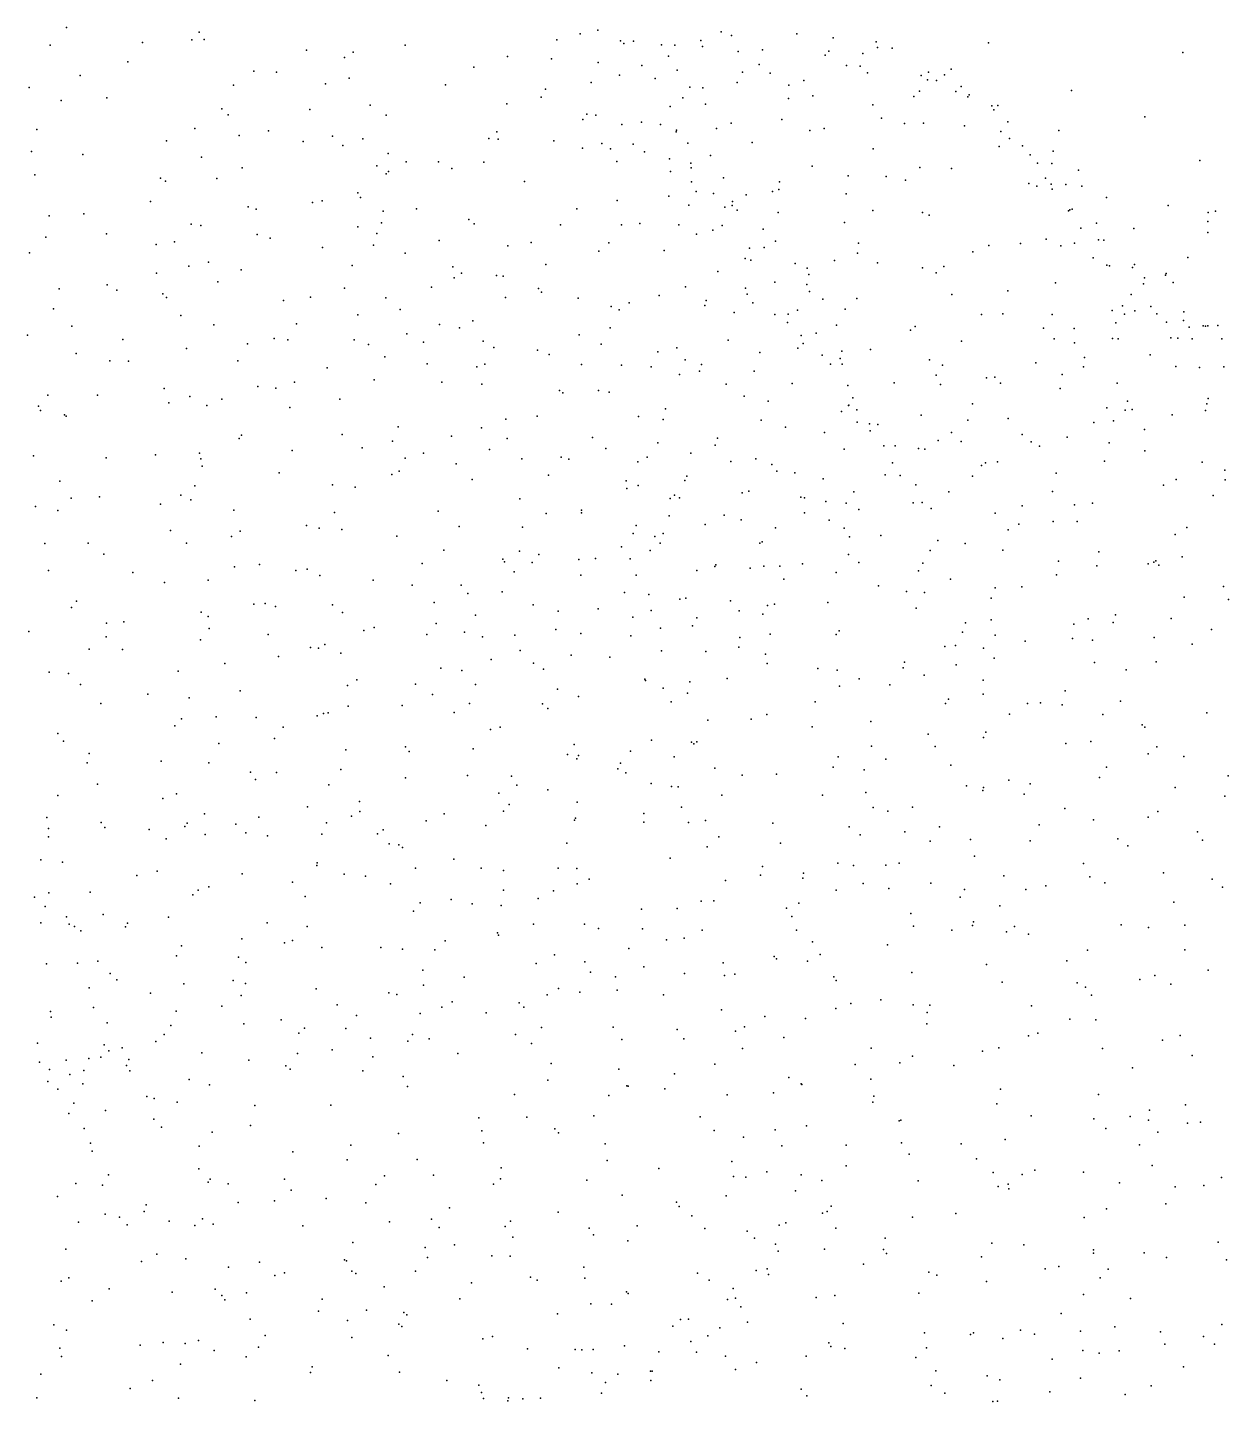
# Model space of a CAD drawing. Header units: metres. Extents: x -24.3 to 24.3, y -27.7 to 27.7.
# Drawn here: x 8.91 to 11.931, y 0.012 to 3.469 of the extents above; entities that cross this region are included whole.
import ezdxf

# ---------------------------------------------------------------- set-up
doc = ezdxf.new("R2010")
doc.units = ezdxf.units.M

msp = doc.modelspace()

# ---------------------------------------------------------------- linework, layer by layer
for p in [(9.0085, 3.4688, 23.8176), (9.3415, 3.4573, 23.8772), (10.3448, 3.4619, 22.313), (10.6551, 3.4575, 21.9099), (8.9672, 3.4247, 18.6497), (9.1992, 3.4306, 23.8299), (9.3232, 3.4379, 18.837), (9.3543, 3.4386, 2.5086), (9.8601, 3.4245, 19.1434), (10.242, 3.438, 19.3801), (10.3, 3.4525, 23.5214), (10.4022, 3.4354, 22.1522), (10.41, 3.4289, 22.5141), (10.4343, 3.4345, 22.6683), (10.5054, 3.4252, -22.1053), (10.5389, 3.4239, 22.0142), (10.604, 3.4358, 20.3257), (10.6811, 3.4488, 20.4571), (10.8453, 3.4525, 21.1564), (10.9369, 3.4425, 21.2539), (11.0452, 3.4326, 21.3661), (11.3275, 3.4302, 0.7086), (9.6121, 3.4119, 23.9344), (9.7078, 3.3934, 0.8909), (9.7296, 3.4064, 19.0734), (10.1179, 3.3962, 23.7776), (10.2283, 3.3902, 23.6385), (10.5225, 3.3969, 19.8653), (10.608, 3.4213, 2.7792), (10.6979, 3.4086, -21.7514), (10.7592, 3.4123, 20.5781), (10.917, 3.3991, 20.9092), (10.9257, 3.4094, 19.4562), (11.0113, 3.4032, 21.1395), (11.0486, 3.4181, 2.8859), (11.0854, 3.4166, 21.8044), (11.8163, 3.4058, 0.4346), (9.1628, 3.3821, -23.4994), (9.4793, 3.3591, 23.8883), (9.5361, 3.3568, 18.9443), (10.0328, 3.3691, 19.2263), (10.3455, 3.3809, 23.3524), (10.4558, 3.3729, 22.3052), (10.5441, 3.361, 19.985), (10.7084, 3.3562, 20.33), (10.751, 3.3757, -18.3101), (10.7784, 3.3539, 20.4397), (10.9706, 3.3733, 21.9768), (11.0046, 3.3717, 20.6697), (11.0233, 3.3547, 20.5153), (11.1768, 3.356, 21.3207), (11.2334, 3.3636, 21.6426), (9.0422, 3.3478, 18.3414), (9.428, 3.3238, 18.5007), (9.6597, 3.3267, -23.0362), (9.7193, 3.3414, 23.9429), (9.9619, 3.3241, 23.9284), (10.3279, 3.33, 23.59), (10.3992, 3.3488, 23.1566), (10.4894, 3.3403, 22.5185), (10.5761, 3.319, 20.1441), (10.6952, 3.3302, 22.121), (10.8255, 3.3239, 2.8227), (10.8631, 3.3355, 22.0837), (11.1585, 3.3478, 20.791), (11.1746, 3.3369, 21.1639), (11.1969, 3.335, 20.6211), (11.2172, 3.3497, 21.4532), (11.2593, 3.3206, 20.8607), (8.9143, 3.3181, 23.7643), (8.9951, 3.2854, 18.6425), (9.1096, 3.2916, 23.7614), (10.2024, 3.2934, 23.8314), (10.2128, 3.3133, 19.3021), (10.5583, 3.2919, 22.4041), (10.6089, 3.3167, 22.2305), (10.8245, 3.2898, -20.9785), (10.8857, 3.2966, 20.3438), (11.1398, 3.2954, 20.4129), (11.1541, 3.3086, 21.9184), (11.2452, 3.3081, 21.8414), (11.2754, 3.2941, 21.2599), (11.2787, 3.299, 21.0345), (11.5367, 3.3103, 19.6177), (9.3988, 3.2645, 23.84), (9.62, 3.2627, 23.9002), (9.7725, 3.2735, 2.5378), (10.116, 3.2764, 2.643), (10.3176, 3.2506, 23.7859), (10.5269, 3.2702, 22.7711), (10.6161, 3.2757, -19.5515), (11.0366, 3.274, 20.3315), (11.3359, 3.2717, 20.6597), (11.3412, 3.2615, 20.5305), (11.3508, 3.2725, 20.779), (9.4152, 3.249, 18.8222), (9.8123, 3.2481, 19.0246), (10.307, 3.2375, 19.3999), (10.3396, 3.2484, 18.9147), (10.4053, 3.2249, 23.4132), (10.4551, 3.2302, 19.6271), (10.5022, 3.2244, 22.9801), (10.6433, 3.2149, 22.5058), (10.6802, 3.2278, 20.1543), (10.8079, 3.2375, 20.2406), (10.914, 3.2149, 22.2111), (11.0583, 3.2409, 22.1176), (11.1165, 3.227, 19.3581), (11.1638, 3.2285, 20.2799), (11.2677, 3.2213, 20.3397), (11.3763, 3.2318, 21.0157), (11.7213, 3.2444, 3.2608), (8.9339, 3.2121, 23.7143), (9.2596, 3.184, 18.7356), (9.3311, 3.2147, 2.3705), (9.4424, 3.1971, 0.6823), (9.5167, 3.2091, 23.8572), (9.6034, 3.1823, 2.4353), (9.6775, 3.1954, 18.9299), (9.754, 3.1886, 18.6142), (10.071, 3.1893, 19.1687), (10.0907, 3.2064, -22.6269), (10.0943, 3.1882, 23.9851), (10.2343, 3.1839, 19.2873), (10.5422, 3.2063, 2.7379), (10.5424, 3.2105, 19.9062), (10.878, 3.2095, 19.2162), (11.3584, 3.2075, 20.4235), (11.3805, 3.1898, 21.1709), (11.5047, 3.2094, -18.0626), (8.9203, 3.1564, -23.8383), (9.0493, 3.1493, 23.7254), (9.7035, 3.1716, 23.9225), (9.8174, 3.152, 23.9843), (10.3061, 3.1654, 2.6558), (10.355, 3.1767, 0.8461), (10.3769, 3.1634, 23.9083), (10.4334, 3.1752, 23.5877), (10.4624, 3.1562, 23.817), (10.5709, 3.1779, -19.1995), (10.628, 3.1464, 22.7028), (10.7329, 3.1796, 22.4186), (11.0377, 3.1639, 20.1837), (11.3544, 3.1691, 21.8765), (11.4135, 3.1712, 21.3563), (11.4324, 3.1485, 21.6862), (11.4905, 3.158, 20.8427), (9.3477, 3.1426, -7.7976), (9.4504, 3.1156, -7.2567), (9.7889, 3.1205, -7.6604), (9.8628, 3.1311, 18.9824), (9.9441, 3.131, 2.5267), (9.9776, 3.1138, 19.0425), (10.0577, 3.1303, 24.1146), (10.3924, 3.1315, 19.5044), (10.525, 3.1382, 23.4988), (10.5789, 3.1273, 22.9639), (10.5798, 3.1159, 23.8004), (10.8844, 3.1201, 20.1091), (11.1553, 3.1164, 20.1418), (11.2348, 3.1137, 22.0845), (11.4513, 3.1272, 21.5427), (11.487, 3.1265, 20.9851), (11.859, 3.1342, -18.0562), (8.9282, 3.098, -6.591), (9.2443, 3.0899, -8.1625), (9.2576, 3.0825, -6.9762), (9.3862, 3.0888, 18.7411), (9.8127, 3.1004, -8.3045), (9.8179, 3.1067, -7.9946), (10.1602, 3.0817, 24.2438), (10.5276, 3.1064, 23.9185), (10.5801, 3.0804, 23.1143), (10.6608, 3.0904, -21.7976), (10.8018, 3.0809, 22.4548), (10.975, 3.0952, -18.1795), (11.0703, 3.0941, 22.224), (11.1186, 3.0845, 2.8812), (11.471, 3.0899, 0.4579), (11.5543, 3.1099, 20.6611), (9.7409, 3.0527, 24.0284), (10.5237, 3.0446, 24.1145), (10.5919, 3.0562, 24.0089), (10.6358, 3.0508, 19.9807), (10.7178, 3.0476, 22.7035), (10.7844, 3.0563, 20.0416), (10.8002, 3.0614, -20.5297), (10.9698, 3.0502, 20.0478), (11.4288, 3.076, 3.0241), (11.4496, 3.0696, 21.834), (11.4851, 3.0746, 21.3634), (11.4878, 3.0623, 21.1775), (11.5223, 3.074, 20.3005), (11.5623, 3.0692, 20.9013), (9.2198, 3.0307, -6.5328), (9.4656, 3.0179, -8.4514), (9.4853, 3.0121, -6.743), (9.6273, 3.0287, 18.8043), (9.6516, 3.0325, -23.078), (9.7476, 3.041, 18.8703), (9.8885, 3.0126, 24.2503), (10.2923, 3.0124, 19.3151), (10.3937, 3.0335, 24.2799), (10.5742, 3.0214, 19.8827), (10.6646, 3.0164, 22.9806), (10.6824, 3.021, 2.7518), (10.684, 3.0309, 23.5842), (10.6957, 3.0094, 23.8744), (11.037, 3.0087, 22.3124), (11.5288, 3.0074, 21.6494), (11.5325, 3.01, 21.4765), (11.538, 3.0118, 19.3317), (11.6247, 3.0411, 20.5581), (11.7798, 3.0209, 19.382), (8.9648, 2.9951, 18.6247), (9.052, 3.0004, 0.2517), (9.3218, 2.9737, 18.5299), (9.801, 2.9771, 0.6833), (9.8052, 3.0066, -7.1162), (10.0201, 2.9855, 18.9772), (10.0335, 2.975, 24.3597), (10.4503, 2.9753, 19.5664), (10.7985, 3.0035, 22.5715), (10.9652, 2.9779, 22.419), (11.1614, 3.0031, 20.0142), (11.1782, 2.9969, 22.2132), (11.5997, 2.9769, 21.0355), (11.8795, 2.9805, 13.2233), (11.8804, 3.0034, 3.3275), (11.8984, 3.0069, 0.1102), (8.9565, 2.9409, 1.958), (9.109, 2.9499, 23.7273), (9.3464, 2.9705, 18.6819), (9.488, 2.9478, 2.3142), (9.5209, 2.9386, 18.6994), (9.741, 2.9676, 2.4028), (9.7891, 2.9503, 24.2178), (10.2512, 2.9723, -22.4208), (10.4046, 2.9723, 2.6211), (10.549, 2.9721, 24.219), (10.5931, 2.9489, -18.8153), (10.6338, 2.9587, -19.566), (10.6577, 2.9707, -18.4948), (10.7604, 2.9611, 22.8258), (11.5597, 2.9638, 21.2326), (11.6935, 2.9627, 20.4853), (11.8794, 2.9527, 12.7746), (9.2336, 2.9226, 23.7718), (9.2798, 2.9295, 2.2208), (9.6518, 2.9152, 24.0722), (9.7806, 2.9212, 18.6665), (9.9456, 2.9332, -22.7273), (10.1183, 2.9194, -7.2009), (10.1773, 2.9281, 2.5291), (10.3475, 2.9064, 19.3614), (10.3726, 2.9268, 24.3903), (10.5119, 2.9079, 19.7065), (10.7263, 2.9137, 18.9711), (10.7629, 2.9154, 23.9415), (10.792, 2.9312, 23.8041), (11.0004, 2.9261, 19.9637), (11.2882, 2.9042, 20.0001), (11.3282, 2.9203, 22.1456), (11.4078, 2.9256, 20.0714), (11.4731, 2.9362, 21.9522), (11.5093, 2.9191, 20.1329), (11.5442, 2.9266, 21.8438), (11.6045, 2.9349, 20.2524), (11.6182, 2.9334, 3.1059), (8.9152, 2.9018, 23.6654), (9.3657, 2.8787, 23.8203), (9.7272, 2.8701, 18.7035), (9.8602, 2.9007, 18.7802), (10.2142, 2.8728, -7.6118), (10.7156, 2.888, 19.9125), (10.7294, 2.8833, 23.0941), (10.8412, 2.8752, 23.5783), (10.9399, 2.8825, 22.5096), (10.9977, 2.9007, 19.0293), (11.0488, 2.8767, 22.3969), (11.5907, 2.8895, -18.051), (11.6256, 2.8707, 21.5072), (11.6317, 2.8691, 21.3477), (11.6952, 2.8728, 13.0624), (11.8293, 2.8905, 12.5194), (9.2345, 2.8505, -23.5039), (9.3161, 2.868, -6.0873), (9.4475, 2.8588, 0.4882), (9.9798, 2.8666, 18.8282), (9.9831, 2.8389, 2.4346), (10.0018, 2.8504, 24.4635), (10.0899, 2.8451, -6.9115), (10.1063, 2.843, -8.2909), (10.6469, 2.8551, 0.6247), (10.8713, 2.863, 19.9346), (10.8753, 2.8474, 22.6391), (11.162, 2.8641, 19.9437), (11.1962, 2.8516, 22.3015), (11.2156, 2.8676, 19.0637), (11.6901, 2.8646, 13.3911), (11.7203, 2.8387, 19.1695), (11.7728, 2.846, 20.8753), (11.7747, 2.8497, 20.5284), (8.9897, 2.8115, 23.698), (9.1101, 2.8212, 18.624), (9.1352, 2.8078, 23.7475), (9.3887, 2.8288, 18.6116), (9.7072, 2.8128, -6.3609), (9.926, 2.8157, 18.7271), (10.1958, 2.8122, 19), (10.2033, 2.803, 24.5179), (10.5657, 2.8164, 24.3609), (10.7163, 2.8127, 24.191), (10.7904, 2.828, 23.232), (10.8705, 2.822, 23.8473), (10.8775, 2.8046, 23.4448), (11.3763, 2.8064, 22.187), (11.4962, 2.8268, 22.0427), (11.7172, 2.8239, 21.0582), (11.7926, 2.8272, 20.7143), (9.2508, 2.7985, -8.6298), (9.2595, 2.7892, 18.6099), (9.5537, 2.7821, 18.5816), (9.6219, 2.7905, 24.1899), (9.8112, 2.7886, 18.6622), (10.1125, 2.7894, 18.8933), (10.295, 2.7881, 19.1549), (10.3781, 2.7666, 24.5283), (10.4237, 2.7757, 19.4671), (10.4995, 2.7948, 19.641), (10.6137, 2.7692, 19.833), (10.6173, 2.7817, -19.069), (10.7203, 2.7982, -20.0076), (10.7344, 2.7763, -21.4127), (10.9108, 2.785, 23.6485), (10.9967, 2.7873, 19.9062), (11.2352, 2.7967, 0.41), (11.6652, 2.7687, 13.6468), (11.6864, 2.797, 21.211), (11.7361, 2.7671, 20.2831), (8.9757, 2.7613, 18.6276), (9.2956, 2.7444, 2.0995), (9.7414, 2.7461, 2.3236), (9.848, 2.7596, 24.457), (10.3984, 2.7583, -7.1501), (10.6879, 2.7515, 24.3129), (10.7905, 2.7465, -20.9601), (10.8238, 2.7472, 23.0266), (10.8475, 2.7577, 24.0416), (10.9669, 2.7601, 22.5734), (11.3104, 2.7464, 22.2914), (11.3641, 2.7488, 19.949), (11.4879, 2.747, 22.1569), (11.6384, 2.7572, 12.4016), (11.6702, 2.7473, 21.8908), (11.6961, 2.7557, 21.5619), (11.7512, 2.7483, 21.3669), (11.8179, 2.7314, 21.1759), (11.8188, 2.7533, 20.4076), (9.0217, 2.7177, 0.0875), (9.3784, 2.7204, 23.8968), (9.5871, 2.7236, -8.8226), (9.8643, 2.6979, 18.6844), (9.9462, 2.7218, 18.6302), (9.9969, 2.7129, -8.5645), (10.0302, 2.7305, 24.5577), (10.3759, 2.7134, 19.281), (10.8219, 2.727, 19.8892), (10.8942, 2.6999, 23.2972), (10.9456, 2.7199, 23.5063), (11.1317, 2.7071, 22.4556), (11.1432, 2.7166, 19.8805), (11.4663, 2.7127, 12.9194), (11.543, 2.7117, 20.0249), (11.6483, 2.7254, 22.041), (11.7753, 2.7276, 21.9682), (11.8327, 2.715, 21.6212), (11.8675, 2.7179, 20.6105), (11.8733, 2.7171, 21.3203), (11.8792, 2.7179, 22.1047), (11.9048, 2.7192, 21.911), (8.91, 2.6951, 23.6811), (9.1496, 2.6842, 23.7625), (9.4634, 2.6727, 18.533), (9.5304, 2.6864, -5.8054), (9.5648, 2.6826, 24.174), (9.7315, 2.6829, 18.5258), (9.7682, 2.6713, -6.0313), (9.9065, 2.677, 24.5307), (10.056, 2.6799, 18.6717), (10.0829, 2.6637, -22.4745), (10.2981, 2.6952, 18.8006), (10.3531, 2.6721, 19.1467), (10.5439, 2.6631, 19.6942), (10.6731, 2.6824, -18.6531), (10.8481, 2.6621, 0.4687), (10.8563, 2.6939, 23.1498), (10.8613, 2.674, 18.8733), (11.2601, 2.6793, 22.3873), (11.4931, 2.6858, 3.0283), (11.5438, 2.6754, 12.2132), (11.6396, 2.6862, 0.1323), (11.6539, 2.6854, 22.2536), (11.7861, 2.688, 22.2952), (11.8041, 2.6871, 19.0085), (11.8402, 2.6857, 11.723), (11.9143, 2.6857, 20.92), (9.0328, 2.6484, 23.7268), (9.117, 2.6303, 18.593), (9.1645, 2.629, -5.1778), (9.3102, 2.6614, 18.5631), (9.4393, 2.6303, 18.559), (9.8091, 2.6401, 24.4729), (10.1931, 2.6572, -6.4083), (10.2226, 2.6457, 18.8353), (10.4955, 2.6524, 19.5834), (10.5649, 2.6331, -7.4271), (10.7528, 2.6513, 24.2579), (10.9091, 2.6443, 22.8908), (10.9549, 2.6358, 22.7581), (10.9584, 2.6548, 23.7348), (11.0309, 2.6583, 19.8641), (11.1791, 2.6323, 18.9261), (11.5693, 2.6387, 11.9062), (11.7342, 2.6454, 22.4045), (9.6636, 2.6128, 24.3552), (9.9153, 2.623, 0.5426), (10.0407, 2.6153, -6.1437), (10.0607, 2.6219, 24.6034), (10.3034, 2.6208, 2.4598), (10.4045, 2.6192, -7.9102), (10.4788, 2.6148, -6.6049), (10.5501, 2.5962, 24.4823), (10.601, 2.6046, -6.8874), (10.6057, 2.6211, 2.5684), (10.7382, 2.6038, 19.8143), (10.9302, 2.6215, 24.0005), (10.9599, 2.6221, 2.7346), (11.1964, 2.5937, 19.8502), (11.212, 2.6189, 22.4782), (11.447, 2.6248, 22.3716), (11.5128, 2.596, 13.7792), (11.5666, 2.6155, 22.4339), (11.7991, 2.6163, 22.517), (11.8587, 2.6134, 20.3704), (11.92, 2.6149, 22.5475), (9.2541, 2.5604, 23.8102), (9.4896, 2.5654, -5.4828), (9.5352, 2.5615, 24.2014), (9.5818, 2.5765, 18.4147), (9.7822, 2.5826, 18.4268), (9.9528, 2.5763, 18.4403), (10.0527, 2.5718, 18.5154), (10.668, 2.5715, 18.7948), (10.8336, 2.573, 24.1659), (10.9734, 2.5685, 23.8584), (11.0903, 2.5747, 22.6066), (11.2072, 2.5705, 13.0776), (11.3224, 2.5875, 13.6116), (11.3433, 2.5893, 19.8729), (11.3577, 2.5737, 22.4511), (11.5078, 2.5604, 19.9317), (11.6512, 2.5741, 22.5409), (8.9609, 2.5435, 18.5983), (9.0861, 2.5441, 23.7548), (9.2653, 2.5242, -23.3815), (9.3185, 2.5401, 1.9614), (9.399, 2.5339, 18.4231), (9.6957, 2.5338, 18.3477), (10.2487, 2.5552, 24.6249), (10.2569, 2.5499, 18.7618), (10.3464, 2.5555, 19.0244), (10.3736, 2.5516, 19.1421), (10.7127, 2.5415, 24.3528), (10.7736, 2.5285, -20.6831), (10.986, 2.5371, 22.8735), (11.6775, 2.5283, 11.5539), (11.8807, 2.5354, 22.6712), (8.9374, 2.516, -8.8268), (8.9424, 2.5053, 23.7105), (9.003, 2.4947, 18.4617), (9.0076, 2.4907, 1.5735), (9.3611, 2.5177, 23.9512), (9.5697, 2.5127, 2.1258), (10.1924, 2.491, 18.5374), (10.4474, 2.4904, 24.5733), (10.5155, 2.5098, 19.5389), (10.9581, 2.5027, 24.0195), (10.9754, 2.5178, 19.8055), (10.9764, 2.5185, 23.1303), (10.9962, 2.5068, 13.4133), (11.1586, 2.4935, 22.6821), (11.2872, 2.5219, 12.2658), (11.6251, 2.512, -18.158), (11.6711, 2.5061, 14.0849), (11.6893, 2.5077, 22.6747), (11.7897, 2.4946, 20.1191), (11.8732, 2.5051, 20.3136), (11.8773, 2.522, 11.4035), (9.8427, 2.4645, 18.2919), (10.0519, 2.4617, 18.3669), (10.1134, 2.4832, 24.6237), (10.5092, 2.4823, -21.709), (10.7554, 2.4805, 19.7535), (10.8169, 2.4637, 24.2486), (10.9974, 2.4761, 13.1361), (11.0283, 2.4721, 23.6491), (11.0301, 2.4544, 23.3285), (11.0495, 2.4699, 12.8339), (11.2753, 2.481, 22.5953), (11.377, 2.4853, 11.6698), (11.5929, 2.4749, 3.0356), (11.6425, 2.4791, 19.9663), (11.7202, 2.4571, 18.8903), (9.4425, 2.4344, -23.0029), (9.4486, 2.4429, 24.1049), (9.7019, 2.4449, 24.4551), (9.8283, 2.4281, 24.5501), (9.9768, 2.4408, 2.2901), (10.1168, 2.4347, -5.8893), (10.3316, 2.4372, 18.7005), (10.4957, 2.4237, 19.3626), (10.6463, 2.4358, 19.6942), (10.9154, 2.4496, 18.7642), (11.2012, 2.4297, 19.7656), (11.2344, 2.4503, 13.8585), (11.2591, 2.4271, 0.2094), (11.4122, 2.4451, 22.6694), (11.4351, 2.4265, 18.8705), (11.5253, 2.4384, 22.7101), (11.6312, 2.4242, 22.7621), (8.9253, 2.391, 1.3527), (9.108, 2.3861, 18.489), (9.232, 2.3935, 23.8197), (9.3426, 2.3975, 18.3656), (9.5756, 2.4047, 24.288), (9.7522, 2.4109, 18.2248), (9.906, 2.3976, -8.6843), (10.0721, 2.4074, -22.25), (10.253, 2.3882, 18.4557), (10.3654, 2.4099, 24.6206), (10.4693, 2.3879, 0.4481), (10.5791, 2.3975, -7.7447), (10.6404, 2.4184, 24.441), (10.9648, 2.4079, 12.596), (11.0643, 2.4163, 22.9629), (11.0925, 2.4165, 12.0958), (11.1517, 2.4094, 22.829), (11.1674, 2.4076, 11.784), (11.4557, 2.4155, 19.832), (11.7213, 2.404, 11.2285), (9.3458, 2.3836, 23.9603), (9.3495, 2.3652, -4.997), (9.8447, 2.3528, 0.4028), (9.8598, 2.3849, -5.5885), (9.9885, 2.3711, 18.1892), (10.1536, 2.3839, 18.2978), (10.2721, 2.3828, 2.3645), (10.4452, 2.3763, 19.0477), (10.6794, 2.3772, -21.1239), (10.7425, 2.3836, 13.2758), (10.783, 2.3693, 13.0337), (10.7954, 2.3527, 24.291), (11.0865, 2.3732, 23.5373), (11.3101, 2.3669, 11.37), (11.3201, 2.3738, 22.7396), (11.35, 2.3758, 19.7783), (11.6192, 2.3774, 19.8931), (11.8649, 2.3752, 3.1521), (11.9224, 2.3552, 20.2249), (8.9916, 2.3276, 18.4956), (9.5435, 2.3484, 18.2159), (9.6775, 2.3185, 24.4117), (9.8269, 2.3439, 18.1575), (10.0291, 2.3319, 24.6232), (10.2211, 2.3422, 24.6266), (10.4162, 2.3287, -5.9786), (10.446, 2.3166, 18.8586), (10.5641, 2.3289, 19.4405), (10.5685, 2.3402, -21.4501), (10.8407, 2.3483, -6.5791), (10.9114, 2.3335, 2.5912), (11.068, 2.3438, 23.7159), (11.1054, 2.3419, 23.2852), (11.1451, 2.3182, 2.7119), (11.2875, 2.3401, 14.1023), (11.4979, 2.3474, 22.8025), (11.7678, 2.3177, 22.899), (11.8, 2.3317, 20.0186), (11.9231, 2.3304, 22.9206), (9.0198, 2.2847, -4.3996), (9.0913, 2.2884, 18.4737), (9.296, 2.2924, 23.8747), (9.331, 2.3154, 18.5126), (9.734, 2.3122, 2.0974), (10.1489, 2.2831, 18.2021), (10.4178, 2.3091, 24.5748), (10.5268, 2.2839, 19.1963), (10.5374, 2.2922, 24.5109), (10.5503, 2.2858, 13.1369), (10.7078, 2.2982, 12.6697), (10.7247, 2.3022, 19.5866), (10.8554, 2.2868, 0.3039), (10.8648, 2.2853, -6.2845), (10.9888, 2.3008, 23.9726), (11.2276, 2.3009, 22.8863), (11.4891, 2.3013, 11.0702), (11.8932, 2.2916, 20.0898), (8.9301, 2.264, 23.7331), (8.9867, 2.2539, -23.5962), (9.2444, 2.2699, 1.6332), (9.3206, 2.2809, 18.3059), (9.4291, 2.2547, 18.2314), (9.6826, 2.249, -5.2288), (9.943, 2.2516, 18.6321), (10.3034, 2.2543, 18.336), (10.3039, 2.2478, 24.6012), (10.8646, 2.2478, 24.2004), (10.9181, 2.2766, 19.6263), (10.9698, 2.2724, 11.6604), (11.0014, 2.256, 14.0905), (11.1385, 2.2729, 23.469), (11.1608, 2.2736, 23.1354), (11.1834, 2.2583, 19.6499), (11.412, 2.2658, 22.8808), (11.5437, 2.2683, 19.775), (11.5893, 2.2723, 14.2127), (9.6123, 2.2162, 24.3276), (9.9958, 2.2135, 18.0895), (10.2152, 2.2457, -21.9278), (10.4409, 2.2161, 18.7277), (10.5242, 2.2403, 12.8669), (10.6152, 2.2183, 19.3009), (10.6623, 2.2423, 13.8317), (10.7054, 2.2305, -20.754), (10.9266, 2.229, -18.643), (11.3446, 2.2466, 19.6911), (11.4036, 2.2191, 18.7553), (11.4904, 2.2262, 10.8521), (11.5506, 2.2262, 22.9254), (9.2701, 2.203, 0.0355), (9.4232, 2.1882, 24.037), (9.4447, 2.2016, -9.0096), (9.6435, 2.2088, -22.5153), (9.7012, 2.2062, 18.0822), (9.8394, 2.1887, 24.5059), (10.1552, 2.2116, 18.6825), (10.4338, 2.1959, 13.7114), (10.4882, 2.1881, 12.5666), (10.5096, 2.1955, 18.8555), (10.7922, 2.21, 19.4459), (10.9643, 2.2089, 11.3752), (10.9782, 2.1874, 19.445), (11.0567, 2.1908, -6.7495), (11.1999, 2.178, 23.3145), (11.3774, 2.2053, 22.9902), (11.7972, 2.1935, 19.911), (11.8267, 2.2107, 22.9851), (8.9536, 2.1705, 1.1366), (9.0623, 2.1715, 18.351), (9.1023, 2.1437, 23.7995), (9.3099, 2.1714, 18.2355), (9.9571, 2.1537, 24.5694), (10.148, 2.1515, 13.5243), (10.4048, 2.1624, 24.5498), (10.4768, 2.1534, 18.544), (10.5014, 2.1716, 18.7275), (10.7522, 2.1718, 19.3223), (10.7582, 2.1752, 11.752), (11.1806, 2.1532, 23.5162), (11.2688, 2.1704, 23.1123), (11.3635, 2.1538, 19.6063), (11.605, 2.1496, 19.7285), (9.4307, 2.1121, 1.698), (9.494, 2.1174, 18.1133), (9.9029, 2.12, 18.0145), (10.1055, 2.1316, 24.6001), (10.1097, 2.1244, 2.2197), (10.1797, 2.1231, 13.0698), (10.1962, 2.1426, 18.1342), (10.2973, 2.13, 12.7425), (10.3387, 2.133, 18.2616), (10.4263, 2.1319, 18.3938), (10.6395, 2.113, -5.8022), (10.6414, 2.1173, 19.1113), (10.7284, 2.1086, 24.3268), (10.7627, 2.1133, 11.4488), (10.8024, 2.1135, 18.6849), (10.8598, 2.1197, 2.4777), (10.9755, 2.1428, -7.1001), (11.0017, 2.1226, 10.8711), (11.1621, 2.1214, 19.4291), (11.5034, 2.1262, 22.9862), (11.6006, 2.1142, 18.717), (11.7292, 2.1192, 19.7952), (11.7439, 2.1235, 23.0231), (11.7488, 2.1267, -0.2285), (11.7565, 2.1161, 10.8483), (11.815, 2.1371, 14.3593), (8.963, 2.1029, 18.3302), (9.1754, 2.0978, 1.3476), (9.3649, 2.0782, 18.1554), (9.5854, 2.103, 24.2619), (9.6137, 2.1063, 0.1925), (9.6456, 2.09, 18.0304), (9.7799, 2.0784, 18.0063), (10.1341, 2.0992, -5.459), (10.3017, 2.0906, 0.3177), (10.4414, 2.0911, 12.2968), (10.5935, 2.1031, 24.4436), (10.8131, 2.081, 24.2369), (10.9444, 2.0981, 24.089), (11.1515, 2.1022, -6.3616), (11.2317, 2.0811, 14.2517), (11.4991, 2.0922, 19.6246), (9.255, 2.0727, 23.8752), (9.8775, 2.066, 24.5046), (10.0009, 2.066, 13.2038), (10.0182, 2.0446, 24.5405), (10.1042, 2.0491, 18.0405), (10.4116, 2.0472, -21.4014), (10.4729, 2.042, 12.0686), (11.0508, 2.0644, 18.6603), (11.1215, 2.0502, 23.7658), (11.1664, 2.047, 23.6376), (11.3447, 2.059, -18.401), (11.4114, 2.0617, 19.5378), (11.9187, 2.0622, 19.9293), (9.0207, 2.0097, 18.2603), (9.0332, 2.0257, -23.1383), (9.4792, 2.0177, -4.7445), (9.5083, 2.0196, 24.114), (9.5338, 2.012, 18.0644), (9.6773, 2.0166, -5.043), (9.9328, 2.0219, -21.9831), (10.1825, 2.016, 24.5445), (10.3457, 2.0063, 24.5182), (10.551, 2.0305, 18.6866), (10.5659, 2.0331, 2.3339), (10.6788, 2.0264, -20.4876), (10.7721, 2.0143, -7.5698), (10.7889, 2.0184, -19.0562), (10.9236, 2.0225, 19.1544), (11.1456, 2.0077, 19.2444), (11.3343, 2.0335, 19.4429), (11.8199, 2.0356, 19.8149), (11.9315, 2.0297, 23.0856), (9.1089, 1.9705, 18.473), (9.1523, 1.9737, -9.1051), (9.3471, 1.9978, 23.9418), (9.3643, 1.9871, 18.5143), (9.7026, 1.9971, 24.3613), (10.0373, 1.9905, -8.4603), (10.245, 2.0003, 13.9716), (10.4328, 1.9856, 18.298), (10.479, 2.002, 18.6777), (10.5936, 1.9833, 18.8734), (10.7008, 2.0016, 19), (10.7597, 1.9931, 11.0883), (11.2702, 1.9709, 19.2726), (11.3344, 1.9787, 23.1863), (11.5788, 1.9815, 10.5882), (11.6414, 1.9721, 19.6229), (11.6469, 1.9911, 14.4015), (11.7876, 1.982, 2.9603), (8.9136, 1.9491, -9.2834), (9.1082, 1.9362, 18.1985), (9.3668, 1.9568, 1.4474), (9.5156, 1.9417, -22.3157), (9.7562, 1.9515, 13.36), (9.7819, 1.9591, 1.8785), (9.9143, 1.9421, 18.6025), (9.938, 1.9695, 12.9975), (10.0091, 1.9477, 17.9933), (10.1363, 1.9404, -21.6649), (10.2389, 1.9541, 18.1034), (10.3018, 1.9441, 2.217), (10.4277, 1.9384, 24.4585), (10.5029, 1.958, 11.7484), (10.5828, 1.9638, 11.5293), (10.7787, 1.9427, -19.3457), (10.9442, 1.9421, 19.0649), (10.9521, 1.9512, 24.0628), (11.2621, 1.9473, 23.4309), (11.3448, 1.9404, 10.3912), (11.5422, 1.9674, 19.5522), (11.8884, 1.9547, 18.5699), (9.0654, 1.9052, -4.0725), (9.1489, 1.9043, 23.8264), (9.3452, 1.9279, 18.1324), (9.6224, 1.909, 13.5302), (9.6425, 1.9075, -8.7835), (9.6581, 1.9168, 18.5609), (10.0549, 1.9355, 12.635), (10.1497, 1.9018, 18.0216), (10.6995, 1.9099, 18.8756), (10.7022, 1.9342, -20.1286), (11.2182, 1.9115, 19.1467), (11.245, 1.9141, 2.6015), (11.3153, 1.9073, 23.322), (11.4203, 1.9248, 19.3542), (11.5394, 1.9314, 23.075), (11.5891, 1.9274, 2.8273), (11.7441, 1.9344, 19.6844), (11.84, 1.9173, 19.76), (9.4065, 1.8689, 23.9724), (9.5416, 1.8866, 24.0709), (9.6982, 1.8948, 24.2863), (10.0762, 1.8789, 0.2088), (10.1833, 1.8695, 12.2795), (10.2776, 1.8896, 24.4652), (10.3748, 1.8849, 11.9354), (10.5048, 1.9004, 18.4462), (10.6168, 1.8986, 11.249), (10.7665, 1.8921, 24.2453), (10.7709, 1.8684, 10.7116), (11.1161, 1.8723, 10.3025), (11.3421, 1.8823, 19.219), (11.594, 1.8715, 19.484), (11.7498, 1.8727, 23.0978), (8.9646, 1.8473, 18.1569), (9.013, 1.8436, -0.3417), (9.2889, 1.8493, 1.2426), (9.9496, 1.8568, 24.4343), (10.0031, 1.8515, -5.237), (10.2079, 1.8549, -8.2196), (10.8982, 1.8562, 18.6267), (10.9471, 1.8516, -7.2515), (11.1134, 1.8579, 14.3738), (11.1658, 1.8392, 23.7514), (11.246, 1.8656, 23.5513), (11.6744, 1.8525, -18.4007), (9.0435, 1.8157, -22.6925), (9.4447, 1.7999, 18.0864), (9.7148, 1.8135, 17.9939), (9.7385, 1.8277, 12.9535), (9.886, 1.817, 17.9673), (10.0368, 1.8159, 18.0041), (10.2438, 1.8045, 14.1622), (10.4628, 1.8295, 18.3141), (10.4646, 1.8263, 24.382), (10.5095, 1.8067, -20.8866), (10.5766, 1.8229, 18.6198), (10.6701, 1.8312, 10.9062), (10.9528, 1.8117, 18.945), (11.002, 1.8305, -5.8404), (11.0796, 1.815, 23.8693), (11.3142, 1.8269, 23.4247), (11.5204, 1.7997, 14.462), (9.0947, 1.768, 18.1378), (9.2125, 1.7912, 18.1247), (9.3168, 1.7826, -4.3483), (9.9291, 1.791, 14.0544), (10.022, 1.7678, 1.9099), (10.206, 1.7672, 18.077), (10.2965, 1.7861, 24.4053), (10.5293, 1.7725, 18.486), (10.5702, 1.7945, 24.3303), (10.8917, 1.7724, 10.2922), (11.2193, 1.7679, 23.634), (11.2271, 1.7789, 19.0423), (11.3142, 1.7916, -0.0939), (11.426, 1.7685, 19.2027), (11.4585, 1.7697, 2.6852), (11.513, 1.7649, 18.5866), (11.66, 1.7736, 10.4326), (9.2973, 1.7296, 18.5007), (9.3843, 1.7347, 13.6233), (9.4856, 1.7327, 23.9751), (9.6385, 1.7372, 24.0998), (9.6543, 1.743, 1.5947), (9.6665, 1.745, -21.9374), (9.717, 1.7613, 24.2042), (9.8526, 1.7627, 24.3059), (9.9832, 1.7458, 24.3713), (10.2188, 1.7553, 2.0388), (10.7305, 1.7288, 24.1982), (10.77, 1.7407, -19.7647), (11.3808, 1.7412, 23.3241), (11.6155, 1.7405, 19.4089), (11.8768, 1.7449, 19.6946), (9.2807, 1.7119, 23.858), (9.5535, 1.7085, 12.9569), (10.0752, 1.7029, 12.0834), (10.099, 1.7088, 24.3668), (10.6212, 1.7265, -20.5116), (10.8837, 1.7093, 18.8666), (11.0316, 1.7226, -18.9532), (11.3206, 1.6959, 23.4538), (11.7146, 1.7147, 2.8183), (11.7207, 1.7083, 19.5379), (8.9866, 1.6927, 18.1035), (9.0008, 1.6734, -3.7391), (9.3915, 1.6674, 23.905), (9.5311, 1.6804, 18.0672), (10.2852, 1.6647, 11.6107), (10.4795, 1.6761, 18.4073), (10.5808, 1.671, 14.3741), (10.5864, 1.6664, 24.2585), (10.5935, 1.6718, 18.6253), (11.0334, 1.6609, 23.9094), (11.1755, 1.6909, 23.7391), (11.1932, 1.6598, 18.936), (11.3149, 1.6826, -5.9577), (11.5225, 1.6679, 23.1795), (11.5849, 1.6724, 19.313), (9.0654, 1.6427, 23.7822), (9.7105, 1.6518, 12.5612), (9.8613, 1.6588, -8.4233), (9.8699, 1.6477, 12.2932), (10.0312, 1.6544, 18.0321), (10.2685, 1.6401, 18.1608), (10.2921, 1.6286, 24.3195), (10.2961, 1.6369, 14.2912), (10.4268, 1.6478, 24.2961), (10.5371, 1.6338, 18.5089), (10.9496, 1.6342, 23.9994), (11.0698, 1.6281, 18.8728), (11.7296, 1.6413, 18.5334), (11.751, 1.6591, -0.4409), (11.8188, 1.6351, 23.1716), (9.0601, 1.6186, 18.4612), (9.2465, 1.623, 13.39), (9.3662, 1.6188, 13.0752), (9.471, 1.595, 1.2425), (9.5363, 1.5946, -4.6797), (9.6984, 1.6019, 18.034), (10.3949, 1.6034, -5.5669), (10.4016, 1.6176, 11.1685), (10.4154, 1.5934, 18.3032), (10.6393, 1.6058, 10.5024), (10.7944, 1.5906, -7.455), (10.9368, 1.6081, -19.2473), (11.0147, 1.6015, 9.989), (11.2326, 1.6129, 23.6071), (11.6244, 1.6079, 10.2228), (9.0861, 1.5656, 0.8097), (9.4837, 1.5766, 23.9154), (9.6681, 1.5633, 1.4451), (9.8606, 1.5813, 18.0273), (10.0168, 1.5873, 24.2466), (10.128, 1.5852, -21.2707), (10.1415, 1.5627, -5.4141), (10.4788, 1.5668, 2.086), (10.5302, 1.5589, 10.6872), (10.5468, 1.5585, -7.6625), (10.7083, 1.5875, -5.6565), (11.2726, 1.5606, 23.4935), (11.3147, 1.5564, -18.7484), (11.3788, 1.5755, 18.6103), (11.4324, 1.5658, 19.0877), (11.6069, 1.5823, 23.2052), (11.797, 1.5571, 19.5308), (11.9303, 1.5865, 19.6636), (8.9867, 1.5368, -22.2515), (9.2505, 1.5289, 23.797), (9.2853, 1.5411, -8.8424), (9.7453, 1.5219, -5.1258), (10.0958, 1.5428, 14.2782), (10.2188, 1.551, 18.6945), (10.6565, 1.5374, 18.6417), (10.9102, 1.5371, 18.7926), (11.019, 1.5441, 14.4857), (11.313, 1.5489, 18.985), (11.4171, 1.5398, -0.2639), (11.9223, 1.5353, 2.8684), (9.3557, 1.4907, -21.8787), (9.6146, 1.5083, 23.9543), (9.7457, 1.4962, 18.0827), (9.958, 1.4907, 12.0178), (10.1072, 1.4973, 1.7457), (10.1218, 1.5143, 24.226), (10.2926, 1.5195, -7.906), (10.4608, 1.4913, 24.2014), (10.5552, 1.5074, 18.5167), (11.0372, 1.5069, 18.8269), (11.0742, 1.4975, 23.7997), (11.1363, 1.5074, 2.3512), (11.5201, 1.5041, 10.0239), (11.7533, 1.4962, -18.5669), (8.9584, 1.4812, 0.5582), (8.9631, 1.454, -9.2191), (9.0952, 1.4689, 13.5324), (9.1042, 1.4559, 18.032), (9.3055, 1.4587, 18.105), (9.3119, 1.467, 0.9396), (9.4342, 1.4648, 12.7659), (9.4918, 1.482, -0.1795), (9.662, 1.4675, 12.4414), (9.725, 1.4843, 14.1799), (9.9131, 1.4733, 24.0984), (10.0635, 1.4608, 18.1318), (10.2862, 1.4748, -21.0025), (10.289, 1.4796, 18.2487), (10.4607, 1.4693, 14.4339), (10.5726, 1.4685, 0.0122), (10.6159, 1.474, 18.6921), (10.7851, 1.4668, 24.0355), (10.9772, 1.4575, -0.0913), (11.2048, 1.4579, 9.8966), (11.4548, 1.4626, 23.2701), (11.592, 1.4754, 19.2182), (11.729, 1.4818, 19.4263), (8.9625, 1.433, 17.9718), (9.2158, 1.4508, 13.9945), (9.2589, 1.4277, -0.4106), (9.357, 1.4385, 23.8003), (9.4596, 1.4427, 18.1209), (9.5137, 1.4349, -8.5321), (9.6505, 1.4392, -21.5625), (9.7904, 1.4406, -0.0854), (9.8049, 1.4504, 24.012), (10.6491, 1.4325, 24.0945), (11.005, 1.4374, -5.84), (11.1168, 1.445, 18.6649), (11.1809, 1.4221, 23.6095), (11.2826, 1.4264, 18.926), (11.4325, 1.4227, 19.0446), (11.6531, 1.4276, 2.6679), (11.8538, 1.4455, 23.2385), (11.8663, 1.4239, 19.5564), (9.82, 1.4151, -8.2456), (9.844, 1.4123, 18.1237), (9.8538, 1.406, 1.4556), (10.2667, 1.4167, 24.1482), (10.6197, 1.4075, 18.5756), (10.8044, 1.4168, 18.7269), (11.2926, 1.3844, 23.4309), (11.6786, 1.4103, 19.3369), (8.9438, 1.3749, 23.6672), (8.9982, 1.3692, 18.4485), (9.6378, 1.3607, 1.239), (9.6391, 1.367, 23.8635), (9.8861, 1.3538, 23.9846), (9.9828, 1.3768, 24.0513), (10.0515, 1.3542, 1.571), (10.245, 1.3539, 11.384), (10.2922, 1.3527, 18.2632), (10.5271, 1.3792, -20.5497), (10.759, 1.358, 23.991), (10.9485, 1.3663, 23.8445), (10.9883, 1.3606, 9.9095), (11.0692, 1.3617, 23.7237), (11.1028, 1.3667, -6.9568), (11.5663, 1.3654, 18.5606), (9.1848, 1.335, 23.7146), (9.2365, 1.3463, 18.0582), (9.4503, 1.34, 23.7807), (9.5766, 1.3183, 18.1466), (9.7065, 1.3386, 12.2539), (9.7606, 1.3339, 18.6532), (9.8231, 1.3141, 12.0641), (10.1079, 1.3479, 18.171), (10.2926, 1.3141, 18.7202), (10.3234, 1.3266, -5.7294), (10.6662, 1.3229, 2.0429), (10.7544, 1.3366, 14.5189), (10.8608, 1.3291, -19.6658), (10.8623, 1.3409, 2.1816), (11.0126, 1.3154, -19.3732), (11.1826, 1.3164, 23.5452), (11.366, 1.3347, 2.4278), (11.5825, 1.332, 23.2917), (11.6207, 1.3166, 19.2538), (11.7678, 1.342, 23.2807), (11.8907, 1.3261, 2.7717), (8.9278, 1.2805, 17.9325), (8.9639, 1.2914, -0.9437), (9.0673, 1.2931, 17.9785), (9.3263, 1.2871, 14.1347), (9.3392, 1.2983, -4.4331), (9.3663, 1.3073, 18.1036), (9.6085, 1.283, 14.2313), (10.1075, 1.2986, 11.6337), (10.2332, 1.2972, 24.0263), (10.9441, 1.2988, 18.7829), (11.0773, 1.3027, 18.8206), (11.2561, 1.281, 18.9107), (11.267, 1.3001, -6.0866), (11.4214, 1.3004, 9.856), (11.4718, 1.3095, 19.0798), (11.9166, 1.3058, 19.545), (8.9545, 1.2576, 23.6115), (9.8813, 1.2456, -7.9897), (9.8978, 1.267, 18.1684), (9.9761, 1.275, 23.9597), (10.0285, 1.2644, 14.3808), (10.1018, 1.2601, -0.1364), (10.1946, 1.2778, 18.2323), (10.4551, 1.2509, -7.5406), (10.5441, 1.2523, 18.7247), (10.6048, 1.2712, 18.5129), (10.6368, 1.2719, 10.2558), (10.8195, 1.2533, 18.6906), (10.8507, 1.2654, 23.8472), (11.3563, 1.2593, 18.9905), (11.7937, 1.268, 18.5058), (8.9432, 1.2163, -21.8959), (9.0078, 1.2311, 13.2881), (9.015, 1.2134, 0.4709), (9.1006, 1.2372, 23.648), (9.1614, 1.2158, 17.9965), (9.2651, 1.2309, 0.7466), (9.5127, 1.2163, -5.08), (10.1833, 1.2129, 23.9388), (10.3112, 1.2132, 23.9466), (10.8333, 1.2322, -7.1574), (11.1327, 1.2399, 2.2377), (11.2896, 1.219, -6.4551), (11.6611, 1.2116, 19.2989), (11.8216, 1.2108, 10.2283), (9.0282, 1.2067, 13.8781), (9.0445, 1.1964, -3.5623), (9.1566, 1.2063, -0.6893), (9.4494, 1.1761, 12.4803), (9.6137, 1.2074, 1.0639), (10.0922, 1.1911, 18.2022), (10.095, 1.1852, -7.728), (10.3469, 1.2021, 18.322), (10.4574, 1.2011, 23.9429), (10.5617, 1.1774, 14.5454), (10.607, 1.1982, 23.9238), (10.8445, 1.1976, -0.1623), (11.1386, 1.208, 9.8225), (11.2357, 1.1981, 14.5868), (11.2875, 1.2096, 23.3684), (11.3726, 1.1933, -19.0023), (11.3927, 1.2072, 18.5942), (11.4284, 1.1875, 19.0572), (11.7302, 1.2048, 23.327), (9.2975, 1.1584, 12.6931), (9.557, 1.1657, -5.3812), (9.5766, 1.1717, 18.1636), (9.6507, 1.1541, 23.7526), (9.7988, 1.1539, -5.8376), (9.8532, 1.1504, 23.8053), (9.9345, 1.1483, 18.1942), (9.9606, 1.1707, 23.8573), (10.423, 1.1521, 10.7548), (10.5176, 1.1735, 10.4818), (10.8845, 1.1685, 18.7076), (11.0739, 1.1613, 23.5608), (11.5766, 1.1479, 14.5892), (11.8217, 1.1487, 19.4596), (8.9578, 1.1128, 23.5449), (9.036, 1.1152, 13.0968), (9.0874, 1.1202, 17.9437), (9.285, 1.1337, 18.0636), (9.4409, 1.1297, 18.616), (9.4593, 1.1163, 18.1483), (10.1898, 1.1144, 23.8404), (10.2362, 1.1356, 18.2471), (10.3121, 1.1182, 1.5729), (10.6599, 1.1156, -20.1843), (10.7882, 1.1316, -6.164), (10.7942, 1.1255, 18.6313), (10.872, 1.1202, 2.0355), (10.9042, 1.1368, 23.6882), (11.3223, 1.1119, 19.0017), (11.5251, 1.1204, 23.3427), (9.1176, 1.0889, -3.8429), (9.1352, 1.0733, 23.5717), (9.9049, 1.0971, 18.7399), (10.0082, 1.0796, -20.9992), (10.326, 1.0924, 23.8263), (10.3897, 1.0805, 18.7457), (10.4607, 1.1056, 18.3367), (10.563, 1.0889, 1.7531), (10.6639, 1.0841, 23.7621), (10.6891, 1.0872, 18.5188), (10.9385, 1.0805, -6.6611), (11.135, 1.0917, 18.8792), (11.7087, 1.074, 10.0778), (11.7461, 1.0841, 23.3485), (11.8803, 1.0971, 23.341), (9.0651, 1.0525, 18.5495), (9.2194, 1.0394, -8.3403), (9.3034, 1.0631, 23.5927), (9.4273, 1.0711, -8.0553), (9.4584, 1.064, 23.6256), (9.6366, 1.0502, 23.6644), (9.8188, 1.0399, 23.701), (9.9061, 1.0599, -6.2651), (10.2463, 1.0512, -7.4115), (10.2994, 1.0423, 11.1363), (10.3931, 1.0472, -0.2475), (10.9445, 1.0709, 18.7706), (11.362, 1.0667, 2.306), (11.5511, 1.065, 2.4362), (11.572, 1.0547, 19.2693), (11.7867, 1.0624, 14.6033), (9.0762, 1.0032, -1.145), (9.3988, 1.007, 18.131), (9.4476, 1.0336, -5.769), (9.6894, 1.0099, 18.1963), (9.839, 1.0362, 1.1123), (9.9526, 1.0043, 14.4713), (9.9787, 1.018, 23.7201), (10.147, 1.0154, 18.186), (10.1584, 1.0041, 23.728), (10.2174, 1.0354, 14.5213), (10.5099, 1.0352, 23.779), (10.9814, 1.0132, 23.528), (11.0569, 1.0228, 14.6239), (11.138, 1.0098, 2.1495), (11.1797, 1.0095, 23.4051), (11.436, 1.0077, 19.1459), (11.5869, 1.0341, -0.54), (8.9675, 0.9934, 17.8997), (8.9699, 0.979, 13.2776), (9.2841, 0.9943, -5.4407), (9.5478, 0.9727, -6.3526), (9.7375, 0.9833, 12.0236), (9.8983, 0.988, 11.795), (10.0643, 0.9902, 1.2548), (10.6556, 0.9973, -6.8818), (10.7651, 0.9804, 1.8217), (10.8672, 0.9758, 23.5727), (10.9437, 1.0012, -19.7423), (11.1733, 0.9909, 18.9562), (11.5322, 0.9744, 9.8521), (11.598, 0.9726, 18.5495), (9.1104, 0.9644, 23.5218), (9.2538, 0.9355, 12.7323), (9.2704, 0.9584, 23.5452), (9.4544, 0.9619, 0.7667), (9.5925, 0.9384, -7.4735), (9.607, 0.9513, 23.5905), (9.7113, 0.9504, 0.9404), (9.8786, 0.935, -6.6126), (10.1375, 0.9358, 11.4205), (10.2032, 0.9533, -7.0597), (10.3836, 0.9535, -6.6519), (10.5442, 0.9478, 18.3385), (10.6914, 0.9441, 10.1768), (10.7135, 0.955, 23.6442), (11.1722, 0.9621, -0.3759), (11.452, 0.9386, 23.3729), (8.9352, 0.9133, 13.5011), (9.1033, 0.9097, 0.4749), (9.1482, 0.902, 14.0848), (9.2329, 0.9181, 18.0349), (9.7731, 0.9264, -21.1104), (9.8671, 0.9186, 23.6194), (9.9208, 0.9244, -0.4366), (10.1776, 0.9124, 18.7802), (10.4051, 0.9228, 23.6997), (10.5616, 0.9246, 1.604), (10.7092, 0.9003, 18.4874), (10.8126, 0.9281, 9.9308), (11.0325, 0.901, 1.9703), (11.3536, 0.902, 19.1628), (11.428, 0.9317, 14.6335), (11.6143, 0.9004, 19.3907), (11.7658, 0.9214, 19.4559), (11.8101, 0.9329, 18.5167), (8.9406, 0.8662, -2.087), (9.0072, 0.8709, -8.19), (9.0641, 0.8748, -3.4248), (9.0946, 0.8784, -5.7219), (9.115, 0.8941, -5.15), (9.1653, 0.8726, -6.332), (9.3488, 0.8892, 18.1063), (9.4665, 0.8708, 18.7144), (9.5893, 0.888, -7.1105), (9.6765, 0.8969, 14.4276), (9.7786, 0.8792, 18.2135), (9.9927, 0.888, 18.1839), (11.1367, 0.8813, 23.4753), (11.3124, 0.8933, 23.3987), (11.84, 0.8823, 23.3687), (8.9657, 0.8476, -21.5512), (9.0169, 0.8346, 23.4445), (9.0519, 0.8447, -6.8544), (9.1595, 0.8574, -7.6131), (9.1679, 0.8437, 23.4893), (9.5599, 0.8565, -0.7212), (9.5708, 0.848, 12.2312), (9.7535, 0.8441, 23.5704), (9.8548, 0.83, 18.8237), (10.2272, 0.8624, 18.1816), (10.3979, 0.8481, 18.2123), (10.5381, 0.8367, 23.6736), (10.6396, 0.8611, 18.3963), (10.9924, 0.86, 18.9129), (11.1048, 0.8639, 19.0055), (11.2404, 0.8574, 19.1138), (11.6901, 0.8517, 23.3904), (8.9609, 0.8174, -7.2514), (8.9866, 0.7976, 18.6197), (9.0494, 0.8109, 17.9406), (9.3167, 0.8224, -21.3193), (9.368, 0.809, 12.5499), (9.866, 0.8048, 23.5671), (10.2187, 0.8209, 23.6271), (10.4178, 0.8066, -20.4529), (10.4208, 0.8053, 23.6513), (10.5132, 0.7989, 10.6091), (10.8254, 0.8274, 23.6044), (10.8561, 0.8109, 18.6751), (10.8581, 0.8096, 18.7558), (11.0315, 0.8227, 23.5304), (11.3582, 0.7978, 19.2555), (9.0267, 0.7625, -2.6996), (9.2099, 0.7791, 18.683), (9.2289, 0.7745, 18.067), (9.2863, 0.7654, 23.4903), (10.1352, 0.7845, 18.1597), (10.3726, 0.7823, 14.6391), (10.6705, 0.7838, -0.4089), (10.7864, 0.7883, 18.5684), (11.0367, 0.7654, 9.7411), (11.0391, 0.78, 14.6706), (11.3486, 0.7607, 2.1766), (11.604, 0.7847, 19.4579), (9.0137, 0.737, -4.5648), (9.1062, 0.7444, 23.4472), (9.4822, 0.7568, 18.2262), (9.6732, 0.7574, 23.546), (10.1665, 0.7273, 11.308), (10.3349, 0.7309, 18.1881), (10.6025, 0.728, 23.6752), (11.4346, 0.7311, 19.3883), (11.6838, 0.7295, -19.0465), (11.7329, 0.7448, 19.4718), (11.8236, 0.7583, 23.3838), (9.0524, 0.699, 0.3692), (9.2282, 0.7228, 12.8009), (9.2468, 0.7027, 14.1732), (9.4712, 0.7065, -0.9966), (10.0452, 0.7259, 11.4944), (10.0532, 0.6932, 23.6103), (10.2365, 0.6983, 23.6365), (10.6373, 0.6936, 18.393), (10.7912, 0.6952, 10.0805), (10.87, 0.7056, 1.6605), (11.1031, 0.7184, 19.1471), (11.1071, 0.7202, 23.5458), (11.5929, 0.7235, 18.6164), (11.6227, 0.6993, -0.6827), (11.7306, 0.7202, 2.4332), (11.8281, 0.712, 18.5669), (11.8614, 0.715, 19.4795), (9.0686, 0.6617, 13.8435), (9.3745, 0.6893, 18.193), (9.7231, 0.657, 23.6046), (9.8431, 0.6867, 14.5504), (10.0573, 0.663, 14.6069), (10.2456, 0.6882, 1.132), (10.363, 0.6603, 10.9834), (10.7117, 0.6773, 18.8591), (10.97, 0.6568, 19.051), (11.1089, 0.6627, 18.7743), (11.259, 0.6603, 19.3338), (11.37, 0.6712, 14.6845), (11.7076, 0.6576, 14.68), (11.7539, 0.69, 10.0385), (9.0728, 0.6423, -2.2655), (9.3419, 0.6542, 0.58), (9.5773, 0.6403, 18.8244), (10.8079, 0.6552, 23.6949), (11.1281, 0.6343, 1.848), (11.2972, 0.6224, 23.5469), (9.3414, 0.5975, 23.5574), (9.7143, 0.6203, 12.0692), (9.8901, 0.6212, 18.1824), (10.102, 0.6, 18.9053), (10.3683, 0.6188, 18.8887), (10.4982, 0.598, 18.2773), (10.6822, 0.6158, 23.7324), (10.7697, 0.5896, 18.5502), (10.9697, 0.6052, 23.6933), (11.3397, 0.5883, -0.6195), (11.4443, 0.5945, 19.513), (11.5664, 0.589, 2.278), (11.7395, 0.6055, 19.5367), (9.0313, 0.5604, -21.3164), (9.099, 0.5566, 13.4841), (9.1142, 0.5824, 23.5116), (9.3643, 0.5641, 18.2422), (9.3698, 0.5713, -21.1165), (9.4147, 0.5601, 12.6573), (9.5566, 0.5716, 23.6343), (9.7861, 0.5577, 18.2343), (9.8084, 0.5795, 23.6641), (9.9315, 0.5814, 23.6621), (10.0823, 0.5592, -0.7136), (10.0996, 0.5719, 18.1599), (10.3176, 0.5688, 18.1809), (10.6858, 0.5782, 18.4512), (10.7169, 0.5767, 1.4185), (10.8565, 0.5823, 18.7907), (10.9083, 0.5682, 18.9756), (11.1506, 0.5669, 23.6453), (11.3768, 0.559, 9.608), (11.4127, 0.5831, 23.5346), (11.6575, 0.5625, 23.5059), (11.8695, 0.5558, 19.5402), (11.9137, 0.5753, 10.6606), (8.9855, 0.5279, 23.4368), (9.5734, 0.5438, 18.3191), (9.6612, 0.5229, 0.6833), (10.4063, 0.531, 1.1222), (10.6679, 0.5298, -0.5767), (10.8425, 0.5425, 23.7684), (11.3517, 0.5528, -19.4102), (11.3786, 0.5471, 18.7703), (11.797, 0.5525, 23.4613), (9.2039, 0.4898, 14.1427), (9.2086, 0.5072, 13.0512), (9.4403, 0.5124, 23.638), (9.5317, 0.5168, -1.2408), (9.7613, 0.5119, -20.8366), (9.9715, 0.4994, 18.1966), (10.2447, 0.4883, 23.7522), (10.5427, 0.5132, 10.655), (10.5497, 0.5027, 23.7908), (10.9103, 0.486, 19.2518), (10.9215, 0.4899, 1.5227), (10.9321, 0.5033, 14.7256), (11.2455, 0.4855, 19.4834), (11.6247, 0.4969, 18.7356), (11.7735, 0.5091, -0.8684), (9.0387, 0.4634, 0.2839), (9.1052, 0.4831, -2.9616), (9.1415, 0.4759, 18.0984), (9.1607, 0.4565, -2.6545), (9.2663, 0.4654, -1.9597), (9.3313, 0.4553, 0.4725), (9.3502, 0.4717, 18.8273), (9.3769, 0.4582, 18.3125), (9.6025, 0.4542, 23.7073), (9.8211, 0.4639, 23.739), (9.9267, 0.4705, 0.7951), (9.9453, 0.4497, 11.7153), (10.1114, 0.4527, 18.1914), (10.1252, 0.4654, 11.3981), (10.4435, 0.4538, 10.88), (10.5814, 0.479, 18.9412), (10.8008, 0.4558, 18.752), (10.818, 0.4619, 18.902), (11.1366, 0.476, 23.7304), (11.568, 0.4753, 19.6153), (10.1313, 0.4258, 0.8791), (10.3231, 0.4485, -20.3703), (10.3336, 0.4318, 11.0713), (10.4206, 0.4167, 23.8154), (10.614, 0.4473, 18.4149), (10.7206, 0.4409, 23.8279), (10.7387, 0.4228, 18.624), (10.9439, 0.448, 23.824), (11.0676, 0.4233, 18.9194), (9.0062, 0.395, -3.644), (9.2357, 0.3832, 18.2363), (9.7289, 0.412, 18.9438), (9.9103, 0.3992, -1.0306), (9.9843, 0.4066, 18.9851), (10.7917, 0.4079, 19.021), (10.7983, 0.3902, 19.1447), (10.9147, 0.3954, 19.3637), (11.0638, 0.3945, -0.6479), (11.0714, 0.3847, 19.4467), (11.3358, 0.4104, 23.6924), (11.4167, 0.4063, 19.62), (11.5917, 0.3935, -19.2669), (11.5917, 0.385, 23.5912), (11.7191, 0.3859, 19.6747), (11.9054, 0.413, 23.4561), (9.1968, 0.3643, 13.692), (9.3083, 0.3713, 23.6702), (9.4156, 0.3505, 12.7907), (9.4935, 0.3627, 23.7455), (9.7078, 0.3689, 18.3459), (9.7128, 0.3659, 23.7935), (9.9165, 0.3746, 23.7964), (10.078, 0.3786, 14.7047), (10.1245, 0.3776, 23.7932), (10.3096, 0.3498, 18.2557), (10.7712, 0.3463, 18.8011), (11.0131, 0.358, 23.8689), (11.3098, 0.3761, 19.5762), (11.4703, 0.346, 23.681), (11.5047, 0.3521, 19.6974), (11.7755, 0.3743, 23.5216), (11.9265, 0.3687, 19.6526), (8.9947, 0.3149, 23.4786), (9.0139, 0.3236, 18.0489), (9.5323, 0.3291, 18.4453), (9.5569, 0.3361, 0.5273), (9.7263, 0.3399, 12.1566), (9.7362, 0.3339, 14.6001), (9.886, 0.3401, 18.2816), (10.1753, 0.3248, 18.2314), (10.1924, 0.3171, -0.9139), (10.3119, 0.3223, 19.0085), (10.5952, 0.3351, 18.4566), (10.6247, 0.317, 23.8903), (10.7432, 0.3419, 23.9137), (10.7739, 0.3315, 19.2559), (11.1779, 0.3376, -19.6281), (11.1978, 0.33, 1.7249), (11.3224, 0.3139, 23.7667), (11.6082, 0.3236, 9.9399), (11.6286, 0.3454, 2.2144), (9.1155, 0.2957, 18.1308), (9.2743, 0.2868, 18.3451), (9.3825, 0.2947, -20.9181), (9.3992, 0.2792, 18.4351), (9.4608, 0.2853, 18.9213), (9.8071, 0.301, 23.8392), (10.0269, 0.3107, 18.2583), (10.4172, 0.2879, 18.344), (10.4215, 0.2835, 23.878), (10.6852, 0.2968, 18.6389), (10.9413, 0.2789, 19.4494), (11.1523, 0.2851, 19.5289), (11.5664, 0.2814, -0.826), (9.0724, 0.2657, 18.8296), (9.4069, 0.2678, 23.768), (9.6514, 0.2697, 23.839), (9.998, 0.2706, 23.8501), (10.3271, 0.2575, 11.2477), (10.379, 0.2572, 14.7841), (10.6714, 0.2689, 14.7758), (10.6914, 0.272, 10.6998), (10.7042, 0.2507, -0.7583), (10.894, 0.2734, 1.3495), (11.685, 0.2716, 19.7536), (9.4702, 0.2195, -1.8819), (9.6425, 0.2396, 18.4887), (9.7147, 0.2156, -1.448), (9.7625, 0.2415, -20.6338), (9.8565, 0.236, 18.3893), (9.864, 0.2304, 19.0424), (10.2437, 0.2328, 18.3258), (10.5525, 0.2184, 19.0469), (10.5729, 0.2189, 18.5594), (10.7212, 0.2116, 23.9595), (10.9619, 0.2086, 23.9663), (11.5108, 0.2335, 23.708), (8.9762, 0.2052, 18.0485), (9.0079, 0.1915, 23.5011), (9.5078, 0.1785, 18.5589), (9.7262, 0.1731, 23.9101), (9.8441, 0.2066, 0.6105), (9.8515, 0.201, 23.8909), (10.0799, 0.1759, 11.7086), (10.5337, 0.2014, 0.971), (10.622, 0.1772, 19.0751), (10.652, 0.1976, 18.9355), (11.1666, 0.1846, 9.9886), (11.2821, 0.1811, 23.8782), (11.29, 0.185, 19.6672), (11.4083, 0.1915, 9.6303), (11.4431, 0.1812, 18.9594), (11.5588, 0.189, 10.1179), (11.6454, 0.1999, 10.3507), (11.7604, 0.1876, 19.836), (11.8687, 0.1757, 11.1475), (11.9149, 0.2056, 14.7421), (8.9916, 0.1466, -3.4721), (9.1937, 0.1536, -2.808), (9.251, 0.1602, 18.3749), (9.3066, 0.1583, 14.01), (9.3399, 0.1658, 13.2088), (9.3797, 0.1408, -2.2481), (9.4909, 0.1489, 12.912), (10.0557, 0.1695, -20.3642), (10.1683, 0.1445, 23.907), (10.2876, 0.1431, 23.9243), (10.3047, 0.1422, 0.8195), (10.3331, 0.1432, -20.162), (10.4117, 0.1523, 18.4755), (10.5792, 0.163, 19.2529), (10.9263, 0.1598, 14.7912), (10.9307, 0.1502, 10.3188), (10.9665, 0.1455, 19.5025), (11.1716, 0.1473, 19.6106), (11.364, 0.1705, 1.8076), (11.5652, 0.1404, 14.7816), (11.6564, 0.1398, 19.8977), (11.7715, 0.1567, 10.9082), (11.8966, 0.1566, 19.8636), (8.9954, 0.1254, 0.2188), (9.2948, 0.1064, 23.7646), (9.4602, 0.1244, 23.848), (9.8177, 0.128, 12.2497), (10.4981, 0.1374, 18.6072), (10.593, 0.1365, 18.7903), (10.6659, 0.1259, 19.4501), (10.7437, 0.1104, -19.9177), (10.8688, 0.1258, 19.0795), (11.1452, 0.1231, 14.7937), (11.4879, 0.1187, 19.8702), (11.6057, 0.1335, 23.6949), (8.9432, 0.0805, -21.0371), (9.6217, 0.0853, 18.6133), (9.6266, 0.0997, 14.5547), (9.846, 0.0856, 23.9516), (10.2466, 0.0968, 18.4513), (10.3299, 0.0839, 11.4089), (10.3952, 0.0809, 23.9673), (10.4773, 0.0882, 19.1564), (10.4817, 0.0885, 19.2984), (10.6912, 0.0928, 24.0017), (11.1951, 0.0893, 19.0744), (11.3246, 0.0764, -19.5347), (11.559, 0.0706, 10.5411), (11.8183, 0.0996, 23.5825), (9.1685, 0.0445, 18.3243), (9.2247, 0.0647, 0.2547), (9.9646, 0.0648, 23.9524), (10.0456, 0.053, 18.4931), (10.052, 0.0349, -1.3224), (10.3643, 0.0601, -1.0584), (10.4779, 0.0646, 18.9716), (10.8565, 0.0433, 10.6964), (11.1834, 0.0527, 10.3912), (11.356, 0.0665, 10.0964), (11.4817, 0.0361, 23.7967), (11.7371, 0.0515, 20.0212), (8.9339, 0.0214, 23.371), (9.2902, 0.0206, 18.5043), (9.4816, 0.015, 0.3197), (10.0576, 0.0199, 11.9117), (10.1184, 0.0138, 14.8326), (10.1199, 0.0216, 0.6593), (10.1558, 0.0187, 18.5634), (10.2003, 0.0203, 23.9581), (10.3538, 0.0331, 18.6248), (10.871, 0.0268, 24.0175), (11.2177, 0.0332, 19.7114), (11.3382, 0.0121, 23.886), (11.3499, 0.0133, 19.8292), (11.6714, 0.0299, 2.1762)]:
    msp.add_point(p)

doc.saveas('drawing.dxf')
